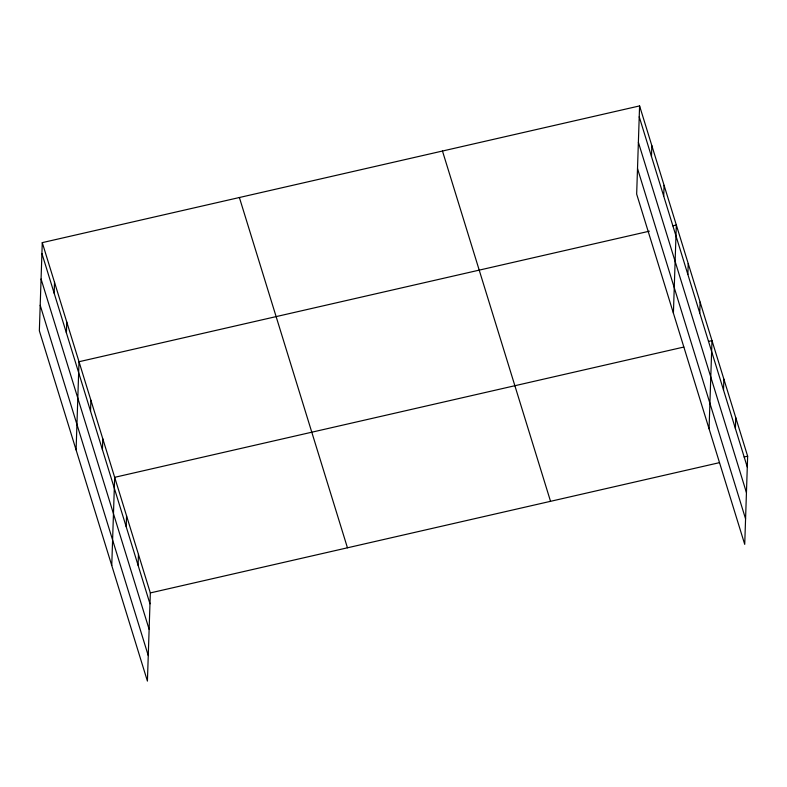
<?xml version="1.0" encoding="UTF-8"?>
<svg xmlns="http://www.w3.org/2000/svg" width="787" height="787" viewBox="0 0 787 787"><rect width="100%" height="100%" fill="white"/><g stroke="black" fill="none" stroke-linecap="round" stroke-linejoin="round"><path stroke-width="1.18" d="M42.272 242.632L39.35 330.796L147.415 681.089L150.337 592.916L42.272 242.632L639.585 105.911L747.65 456.204L744.728 544.368L636.663 194.084L639.585 105.911M54.165 293.217L54.519 282.326M66.403 332.921L66.767 322.031M76.093 449.898L79.015 361.725L649.344 231.191M90.544 411.148L90.899 400.258M102.428 449.682L102.792 438.792M111.754 565.489L114.676 477.325L683.834 347.047M126.205 526.739L126.559 515.849M138.089 565.273L138.453 554.382M651.479 156.505L651.833 145.615M663.726 196.199L664.08 185.309M673.406 313.177L676.328 225.013L672.806 225.82M687.858 274.437L688.222 263.547M699.741 312.96L700.105 302.07M709.067 428.777L711.989 340.604L708.467 341.41M723.519 390.027L723.873 379.137M735.402 428.561L735.766 417.671M150.337 592.916L719.495 462.648M744.128 457.001L747.65 456.204M639.231 116.801L747.286 467.084M638.385 142.309L746.44 492.593M637.509 168.585L745.574 518.869M442.471 151.035L550.536 501.319M239.386 197.517L347.451 547.801M41.918 253.522L149.973 603.806M41.072 279.021L149.127 629.305M40.196 305.297L148.261 655.581"/></g></svg>
